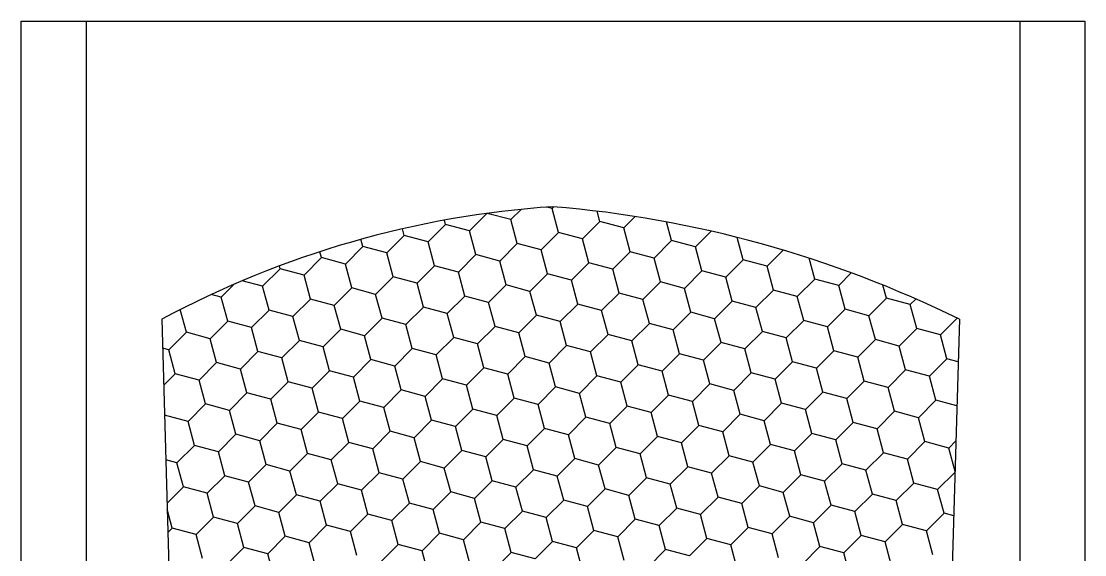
# Model space of a CAD drawing. Header units: inches. Extents: x 11.6 to 54.1, y 10.7 to 35.5.
# Drawn here: x 39.3392 to 39.6619, y 32.3365 to 32.4981 of the extents above; entities that cross this region are included whole.
import ezdxf

# ---------------------------------------------------------------- set-up
doc = ezdxf.new("R2010")
doc.units = ezdxf.units.IN
doc.header["$MEASUREMENT"] = 0
doc.layers.add('02', color=2, linetype='Continuous')

msp = doc.modelspace()

# ---------------------------------------------------------------- linework, layer by layer
at = {"layer": '02'}
for p, q in [((39.33918530143384, 32.49814949224543), (39.66185118291579, 32.49814949224543)), ((39.33918530143384, 31.39858789502483), (39.33918530143384, 32.49814949224543)), ((39.35887363295588, 32.49814949224543), (39.35887363295588, 31.39858789502483)), ((39.64216285139374, 32.49814949224543), (39.64216285139374, 31.39858789502483)), ((39.66185118291579, 32.49814949224543), (39.66185118291579, 31.39858789502483)), ((39.48771420445811, 32.43801591208336), (39.49083959635865, 32.44114130392569)), ((39.50026180360984, 32.44137830993583), (39.49862608358782, 32.44181659981274)), ((39.50026194901258, 32.44137807012027), (39.5008086378086, 32.44192475893084)), ((39.50220322689093, 32.43413387225024), (39.50026208405435, 32.44137831594577)), ((39.46792215130809, 32.4365951427813), (39.46758347131364, 32.43785911407628)), ((39.47516645990364, 32.4346537540319), (39.48041965368721, 32.43990694775727)), ((39.48771405905537, 32.43801615194258), (39.4805772468546, 32.43992845500776)), ((39.48965548233647, 32.43077171424244), (39.48771433949988, 32.43801615795252)), ((39.51475097132899, 32.43749603025805), (39.5139271234959, 32.44057067242699)), ((39.52199528004095, 32.43555464165416), (39.52540632615383, 32.4389656877525)), ((39.45537440687004, 32.4332329847735), (39.45483718974102, 32.43523790628257)), ((39.46261871546559, 32.43129159599499), (39.46792201626632, 32.43659489685393)), ((39.4751663145009, 32.43465399394933), (39.46792187086358, 32.43659513678591)), ((39.47710773789841, 32.42740955623464), (39.47516659506183, 32.43465399993016)), ((39.5094475356029, 32.43219248361726), (39.51475083640363, 32.4374957844762)), ((39.52199513475463, 32.43555488142607), (39.51475069100089, 32.43749602426266)), ((39.52393655791931, 32.42831044371138), (39.52199541508272, 32.43555488740691)), ((39.53648430235736, 32.43167260171919), (39.53496974705305, 32.4373249992264)), ((39.54372861106932, 32.42973121320261), (39.54851742855791, 32.4345200306912)), ((39.44282666231557, 32.42987082678025), (39.44224109732132, 32.43205618537337)), ((39.45007097091112, 32.42792943795808), (39.45537427171185, 32.43323273881703)), ((39.46261856994644, 32.43129183595607), (39.45537412630912, 32.43323297879266)), ((39.46455999334395, 32.42404739824138), (39.46261885050736, 32.43129184193691)), ((39.49689979093201, 32.42883032558035), (39.50220309184916, 32.43413362643929)), ((39.50944739020016, 32.43219272343282), (39.50220294644642, 32.43413386626941)), ((39.51138881336484, 32.42494828571813), (39.50944767052825, 32.43219272941366)), ((39.53118086663127, 32.42636905516571), (39.536484167432, 32.43167235602465)), ((39.543728465783, 32.42973145290176), (39.53648402214568, 32.43167259573835)), ((39.55821763338573, 32.42584917318032), (39.55640259325556, 32.43262299526265)), ((39.43027891787752, 32.42650866875789), (39.42979490476247, 32.42831503030044)), ((39.43752322635665, 32.42456727990663), (39.4428265272738, 32.42987058076557)), ((39.45007082539197, 32.42792967796282), (39.44282638175465, 32.42987082079941)), ((39.45201224890589, 32.42068524023358), (39.45007110606931, 32.42792968392911)), ((39.48435204649396, 32.42546816754344), (39.48965534729469, 32.43077146840238)), ((39.49689964564569, 32.42883056543957), (39.48965520189196, 32.43077170827615)), ((39.49884106881037, 32.42158612769578), (39.49689992597379, 32.42883057140585)), ((39.51863312196038, 32.4230068971288), (39.52393642287753, 32.42831019798774)), ((39.53118072122853, 32.42636929490851), (39.52393627759121, 32.4283104377451)), ((39.54566988894768, 32.42248701517252), (39.54372874611109, 32.42973145886805)), ((39.56546194209769, 32.42390778475107), (39.57033676012471, 32.42878260270533)), ((39.42497548180219, 32.42120512186972), (39.43027878271933, 32.42650842272866)), ((39.4375230808375, 32.42456751996957), (39.43027863720018, 32.42650866280616)), ((39.47180430193949, 32.42210600950654), (39.47710760274023, 32.42740931036548)), ((39.48435190109122, 32.42546840744632), (39.47710745733749, 32.4274095502829)), ((39.48629332437232, 32.41822396970252), (39.48435218153573, 32.42546841339805)), ((39.50608537752233, 32.41964473907734), (39.51138867832307, 32.42494803993628)), ((39.51863297667406, 32.42300713691526), (39.51138853303674, 32.42494827975185)), ((39.53312214439321, 32.41912485717927), (39.53118100155663, 32.4263693008748)), ((39.55291419765964, 32.42054562671416), (39.55821749846037, 32.4258489275731)), ((39.56546179692779, 32.42390802439201), (39.55821735317405, 32.42584916722859)), ((39.5799509644141, 32.42002574465602), (39.57826663750276, 32.42631173830029)), ((39.41242773724772, 32.41784296383281), (39.41773103816487, 32.42314626469175)), ((39.41773117332306, 32.42314651076464), (39.4174992202181, 32.42401217163439)), ((39.42497533639945, 32.42120536197632), (39.41773089264571, 32.42314650481291)), ((39.43946450435143, 32.41732308222578), (39.43752336151484, 32.4245675259213)), ((39.45925655738503, 32.41874385145508), (39.46455985830217, 32.42404715231402)), ((39.47180415653676, 32.42210624945307), (39.46455971278302, 32.42404739228965)), ((39.47374557993427, 32.41486181169472), (39.47180443709768, 32.42210625539025)), ((39.49353763296786, 32.41628258104043), (39.4988409337686, 32.42158588189938)), ((39.50608523223601, 32.41964497892201), (39.49884078848228, 32.42158612175859)), ((39.52057439983874, 32.41576269917147), (39.51863325700216, 32.42300714286699)), ((39.54036645310517, 32.41718346867725), (39.5456697539059, 32.42248676953619)), ((39.55291405237332, 32.42054586639875), (39.54566960861958, 32.42248700923534)), ((39.56740321985964, 32.41666358663366), (39.56546207702305, 32.42390803034374)), ((39.58719527312606, 32.41808435629952), (39.59100560004409, 32.42189468315934)), ((39.39987999280967, 32.4144808057959), (39.40392542372975, 32.41852623673054)), ((39.41242759172857, 32.41784320398307), (39.4062154233554, 32.41950774948651)), ((39.42691675979696, 32.41396092421797), (39.42497561696037, 32.4212053679135)), ((39.44670881283056, 32.41538169341817), (39.45201211374771, 32.42068499427711)), ((39.45925641198229, 32.41874409145981), (39.45201196834497, 32.4206852342964)), ((39.4611978353798, 32.41149965368692), (39.45925669254321, 32.41874409738244)), ((39.50802665540069, 32.41240054116366), (39.50608551256411, 32.41964498485919)), ((39.5278187085507, 32.41382131062579), (39.53312200935144, 32.41912461148473)), ((39.54036630781885, 32.4171837084055), (39.53312186418153, 32.41912485124209)), ((39.55485547542158, 32.41330142864041), (39.552914332585, 32.42054587233594)), ((39.57464752868801, 32.41472219826261), (39.57995082948874, 32.42002549912155)), ((39.58719512795616, 32.41808459588225), (39.57995068431884, 32.42002573871883)), ((39.39987984729051, 32.41448104598982), (39.39677857745956, 32.41531202871425)), ((39.41436901535891, 32.41059876621017), (39.41242787252232, 32.4178432099057)), ((39.43416106827609, 32.41201953538126), (39.43946436919324, 32.4173228362402)), ((39.44670866742782, 32.41538193346656), (39.43946422367409, 32.41732307630315)), ((39.44865009082533, 32.40813749567911), (39.44670894798875, 32.41538193937464)), ((39.4809898884134, 32.41292042300353), (39.48629318933055, 32.41822372386247)), ((39.49353748756513, 32.41628282092876), (39.48629304392781, 32.41822396376534)), ((39.49547891084622, 32.40903838315586), (39.49353776800964, 32.41628282685139)), ((39.51527096399624, 32.41045915258888), (39.52057426479697, 32.41576245344783)), ((39.52781856326438, 32.41382155041225), (39.52057411951065, 32.41576269324884)), ((39.54230773086712, 32.40993927063261), (39.54036658803053, 32.41718371432813)), ((39.56209978413354, 32.41136004021115), (39.56740308493428, 32.41666334107009)), ((39.57464738340169, 32.414722437889), (39.56740293976437, 32.41666358072558)), ((39.58913655088801, 32.41084015810935), (39.58719540805142, 32.41808460180488)), ((39.60168429544247, 32.41420231611716), (39.60061724843509, 32.41818458965878)), ((39.40182127092086, 32.40723660820237), (39.39988012808427, 32.41448105189789)), ((39.42161332383804, 32.4086573773298), (39.42691662463877, 32.41396067818874)), ((39.43416092287335, 32.41201977547331), (39.42691647923603, 32.4139609183099)), ((39.43610234638728, 32.40477533767131), (39.43416120355069, 32.41201978136684)), ((39.46844214385893, 32.40955826496662), (39.47374544477608, 32.41486156582556)), ((39.48098974312708, 32.41292066293551), (39.47374529937334, 32.41486180577209)), ((39.48293116640817, 32.40567622514806), (39.48099002357159, 32.41292066884358)), ((39.50272321944177, 32.40709699455198), (39.50802652035892, 32.41240029541092)), ((39.51527081870992, 32.410459392419), (39.5080263750726, 32.41240053525559)), ((39.52975998642906, 32.4065771126248), (39.52781884359248, 32.41382155632033)), ((39.54955203957908, 32.40799788217424), (39.55485534037981, 32.41330118303318)), ((39.56209963896364, 32.41136027989575), (39.5548551952099, 32.41330142273233)), ((39.57658880633354, 32.40747800010155), (39.57464766349695, 32.41472244379707)), ((39.59638085971638, 32.40889876979651), (39.60168416051712, 32.41420207065545)), ((39.60892845910094, 32.41226116735794), (39.60168401534721, 32.41420231019453)), ((39.60892860415444, 32.41226092784797), (39.61062898078054, 32.41396130447407)), ((39.61086988191638, 32.40501672957049), (39.60892873907979, 32.41226117326602)), ((39.38927352636639, 32.40387445019456), (39.38743086728319, 32.41075134745057)), ((39.40906557928357, 32.4052952192929), (39.4143688800843, 32.41059852015184)), ((39.42161317831889, 32.40865761748006), (39.41436873468157, 32.41059876031665)), ((39.42355460183281, 32.40141317966351), (39.42161345899623, 32.40865762337359)), ((39.45589439930446, 32.40619610692971), (39.46119770022161, 32.41149940778865)), ((39.46844199845619, 32.40955850494225), (39.46119755481887, 32.41149964777884)), ((39.4703834218537, 32.40231406714025), (39.46844227901712, 32.40955851083578)), ((39.4901754748873, 32.40373483650052), (39.49547877580445, 32.40903813735946)), ((39.50272307415545, 32.40709723442575), (39.49547863040171, 32.40903837726233)), ((39.5172122418746, 32.403214954617), (39.51527109903801, 32.41045939831253)), ((39.53700429502461, 32.40463572413734), (39.54230759582534, 32.40993902499628)), ((39.54955189429275, 32.40799812190249), (39.54230745065544, 32.40993926473908)), ((39.56404106189549, 32.40411584209374), (39.5620999190589, 32.41136028578927)), ((39.58383311516192, 32.4055366117596), (39.58913641596265, 32.41083991261854)), ((39.59638071454648, 32.40889900936469), (39.58913627090916, 32.41084015220127)), ((39.59832213736191, 32.40165457156269), (39.59638099452533, 32.40889901525821)), ((39.38182925955444, 32.40781655326151), (39.40519539021007, 31.58881997418081)), ((39.3965178347291, 32.40193306125599), (39.40182113552984, 32.40723636211493)), ((39.40906543376442, 32.40529545948681), (39.4018209901271, 32.40723660232339)), ((39.44334665486641, 32.40283394887825), (39.44864995566714, 32.40813724973719)), ((39.45589425401814, 32.406196346949), (39.44864981026441, 32.40813748978559)), ((39.45783567741565, 32.39895190913245), (39.45589453457907, 32.40619635282798)), ((39.47762773033283, 32.40037267846361), (39.48293103124998, 32.40567597932255)), ((39.49017532960098, 32.4037350764325), (39.48293088596366, 32.40567621926908)), ((39.50466449732013, 32.3998527966092), (39.50272335448354, 32.40709724030472)), ((39.52445655047014, 32.40127356610043), (39.52975985138729, 32.40657686695937)), ((39.5370041498547, 32.40463596390924), (39.52975970610097, 32.40657710674583)), ((39.55149331745744, 32.40075368408594), (39.54955217462085, 32.40799812778147)), ((39.57128537060745, 32.40217445372269), (39.57658867140818, 32.40747775458163)), ((39.58383296999201, 32.40553685137144), (39.57658852623828, 32.40747799420802)), ((39.58577439292386, 32.39829241355488), (39.58383325008727, 32.40553685725041)), ((39.62381216055766, 32.40781655326151), (39.60044602990202, 31.58881997418081)), ((39.61811419074476, 32.40307534134496), (39.62317040316812, 32.40813155387019)), ((39.38397009017464, 32.39857090321908), (39.38927339097537, 32.40387420407802)), ((39.39651768920995, 32.40193330149356), (39.38927324557263, 32.40387444433014)), ((39.41100685739476, 32.3980510216557), (39.40906571455817, 32.40529546535123)), ((39.43079891031194, 32.39947179084135), (39.43610221111268, 32.40477509170029)), ((39.44334650946367, 32.40283418895575), (39.43610206570994, 32.40477533179234)), ((39.44528793286118, 32.3955897511392), (39.4433467900246, 32.40283419483472)), ((39.46507998589478, 32.3970105204267), (39.47038328669552, 32.40231382128565)), ((39.47762758504651, 32.40037291843925), (39.47038314140919, 32.40231406127583)), ((39.49211675288208, 32.39649063860139), (39.49017561004549, 32.40373508231147)), ((39.51190880591567, 32.39791140804897), (39.51721210683282, 32.40321470890791)), ((39.52445640530023, 32.40127380591599), (39.5172119615465, 32.40321494875258)), ((39.53894557290297, 32.39739152607814), (39.53700443006638, 32.40463596977366)), ((39.55873762605298, 32.39881229568579), (39.56404092685371, 32.40411559654473)), ((39.57128522543754, 32.40217469337819), (39.56404078180022, 32.40411583621477)), ((39.57322664836939, 32.39493025554708), (39.57128550553281, 32.40217469924261)), ((39.60556644619029, 32.39971318330805), (39.61086974699102, 32.40501648416699)), ((39.61811404569126, 32.40307558085493), (39.61086960193753, 32.40501672369152)), ((39.62005546839028, 32.39583114302383), (39.6181143255537, 32.40307558671935)), ((39.38396994465548, 32.39857114350031), (39.38207857402559, 32.39907793474282)), ((39.39845911284029, 32.39468886366245), (39.39651797000371, 32.40193330735798)), ((39.41825116575748, 32.39610963280444), (39.42355446655821, 32.40141293366338)), ((39.43079876490921, 32.3994720309625), (39.42355432115547, 32.40141317379909)), ((39.43274018830672, 32.39222759311684), (39.43079904547013, 32.39947203682692)), ((39.45253224134031, 32.3936483623898), (39.45783554214105, 32.39895166324874)), ((39.46507984049205, 32.39701076044599), (39.45783539685473, 32.39895190328258)), ((39.47956900844402, 32.39312848059359), (39.47762786560744, 32.40037292428912)), ((39.49936106136121, 32.39454925001206), (39.50466436227835, 32.399852550871)), ((39.51190866074577, 32.39791164792274), (39.50466421699203, 32.39985279075933)), ((39.5263978283485, 32.39402936807033), (39.52445668551191, 32.40127381176586)), ((39.54618988149851, 32.39545013763433), (39.55149318241566, 32.40075343849327)), ((39.55873748088307, 32.39881253538493), (39.55149303712934, 32.40075367822152)), ((39.59301870163582, 32.39635102527114), (39.59832200243655, 32.40165432613009)), ((39.60556630102038, 32.39971342286168), (39.59832185738306, 32.40165456569827)), ((39.60750772395223, 32.39246898501602), (39.60556658111565, 32.39971342871155)), ((39.38591136840224, 32.39132670565465), (39.38397022556565, 32.39857114935018)), ((39.40570342120301, 32.39274747475298), (39.41100672200374, 32.39805077561192)), ((39.41825102035474, 32.39610987296925), (39.411006576601, 32.39805101580583)), ((39.42019244386866, 32.38886543512359), (39.41825130103208, 32.39610987881912)), ((39.46702126388956, 32.38976632260034), (39.46508012105297, 32.39701076629586)), ((39.48681331692315, 32.39118709197515), (39.49211661772389, 32.3964903928341)), ((39.4993609161913, 32.39454948992949), (39.49211647243757, 32.39649063276607)), ((39.51385008391045, 32.39066721007708), (39.51190894107386, 32.39791165377261)), ((39.53364213694405, 32.39208797959742), (39.53894543786119, 32.39739128045636)), ((39.54618973632861, 32.39545037739168), (39.53894529269129, 32.39739152022827)), ((39.56067890393134, 32.39156809753928), (39.55873776109475, 32.39881254124936)), ((39.58047095708135, 32.39298886721969), (39.58577425788209, 32.39829216807863)), ((39.59301855658233, 32.39635126486843), (39.5857741128286, 32.39829240770501)), ((39.59495997939776, 32.38910682700822), (39.59301883656118, 32.39635127070375)), ((39.61475203266419, 32.3905275968196), (39.62005533346493, 32.39583089767854)), ((39.6234443057194, 32.39492302595187), (39.62005518852785, 32.39583113718851)), ((39.39315567664854, 32.38938531671607), (39.39845897756569, 32.39468861757501)), ((39.40570327580027, 32.392747714976), (39.39845883204654, 32.39468885781258)), ((39.40764469943061, 32.38550327711579), (39.40570355659403, 32.39274772081131)), ((39.43998449678585, 32.39028620435289), (39.44528779758658, 32.39558950521183)), ((39.45253209593758, 32.39364860245274), (39.44528765230026, 32.39558974528933)), ((39.45447351933509, 32.38640416459253), (39.4525323764985, 32.39364860828806)), ((39.47426557236869, 32.3878249339237), (39.47956887316942, 32.39312823478264)), ((39.48681317163683, 32.39118733193624), (39.4795687278831, 32.39312847477282)), ((39.50130233935598, 32.38730505206928), (39.49936119651939, 32.39454949576481)), ((39.52109439238958, 32.38872582156051), (39.52639769330673, 32.39402912241945)), ((39.53364199177414, 32.39208821939843), (39.52639754813682, 32.39402936223502)), ((39.54813115937687, 32.38820593953147), (39.54619001654029, 32.39545038324155)), ((39.56792321252689, 32.38962670918278), (39.57322651344403, 32.39493001004172)), ((39.58047081202786, 32.39298910687518), (39.57322636827413, 32.39493024971176)), ((39.58241223495971, 32.38574466901497), (39.58047109200671, 32.3929891127105)), ((39.60220428810972, 32.38716543876814), (39.60750758891046, 32.39246873962708)), ((39.6147518876107, 32.39052783634412), (39.60750744397338, 32.39246897919526)), ((39.38239990394614, 32.38781513056034), (39.38591123301122, 32.39132645953811)), ((39.3931555312458, 32.38938555698275), (39.38591108749207, 32.39132669981933)), ((39.39509695487614, 32.38214111910798), (39.39315581203956, 32.38938556280351)), ((39.42743675223138, 32.38692404630143), (39.43274005303211, 32.39222734716037)), ((39.43998435138311, 32.39028644445949), (39.43273990774579, 32.39222758729608)), ((39.44192577489704, 32.38304200658473), (39.43998463206045, 32.39028645028026)), ((39.46171782781422, 32.38446277588679), (39.46702112873137, 32.38976607674573)), ((39.47426542708236, 32.38782517394299), (39.46702098332863, 32.38976631677957)), ((39.48875459491793, 32.38394289406148), (39.48681345208134, 32.391187337757)), ((39.50854664795153, 32.38536366352361), (39.51384994875226, 32.39066696438255)), ((39.52109424721967, 32.38872606140518), (39.51384980358235, 32.39066720424177)), ((39.53558341493882, 32.38484378153822), (39.53364227210223, 32.39208822523375)), ((39.55537546797242, 32.38626455114587), (39.56067876888957, 32.39156785200481)), ((39.56792306747339, 32.38962694888193), (39.56067862371966, 32.39156809171851)), ((39.56986449040524, 32.38238251100717), (39.56792334756866, 32.38962695470269)), ((39.61669331042614, 32.38328339846936), (39.61475216758955, 32.39052784217944)), ((39.41488900767691, 32.38356188826452), (39.42019230859406, 32.38886518912346)), ((39.42743660682864, 32.38692428646624), (39.42019216319132, 32.38886542930283)), ((39.42937803034257, 32.37967984857693), (39.42743688750598, 32.38692429227245)), ((39.44917008325975, 32.38110061784988), (39.45447338406048, 32.38640391870882)), ((39.4617176825279, 32.38446301594973), (39.45447323877416, 32.38640415878632)), ((39.47620685036346, 32.38058073605367), (39.47426570752688, 32.3878251797492)), ((39.49599890339706, 32.38200150547215), (39.50130220419779, 32.38730480633109)), ((39.5085465026652, 32.38536390341193), (39.50130205902789, 32.38730504624851)), ((39.52303567038435, 32.38148162353042), (39.52109452754777, 32.38872606722595)), ((39.54282772341795, 32.38290239310896), (39.5481310243351, 32.3882056939679)), ((39.55537532291893, 32.38626479088867), (39.54813087916519, 32.38820593372526)), ((39.55731674596719, 32.37902035299936), (39.55537560313061, 32.38626479669489)), ((39.58965654355526, 32.38380328073123), (39.59495984447241, 32.38910658159017)), ((39.60220414305623, 32.38716567835087), (39.59495969941892, 32.38910682120201)), ((39.60414556587167, 32.37992124047611), (39.60220442303508, 32.38716568417163)), ((39.40234126312244, 32.38019973022762), (39.40764456403959, 32.38550303108656)), ((39.41488886239059, 32.38356212847299), (39.40764441863686, 32.38550327130957)), ((39.41683028590452, 32.37631769056912), (39.41488914306793, 32.38356213426465)), ((39.43662233870528, 32.37773845981297), (39.44192563962243, 32.38304176067192)), ((39.44916993797343, 32.38110085795648), (39.4419254942197, 32.38304200079307)), ((39.46365910592541, 32.37721857804587), (39.46171796308882, 32.3844630217414)), ((39.48345115884259, 32.37863934743524), (39.48875445975974, 32.38394264829418)), ((39.49599875811074, 32.38200174541868), (39.48875431447342, 32.38394288825526)), ((39.51048792582989, 32.37811946552262), (39.5085467829933, 32.38536390921814)), ((39.5302799789799, 32.3795402350575), (39.53558327978063, 32.38484353591645)), ((39.54282757836446, 32.38290263289542), (39.53558313461073, 32.38484377573201)), ((39.54476900141272, 32.37565819499156), (39.54282785857614, 32.38290263868709)), ((39.57710879900079, 32.38044112269432), (39.58241209991794, 32.38574442355326)), ((39.58965639850177, 32.38380352035762), (39.58241195486445, 32.38574466320875)), ((39.59159782143362, 32.3765590824683), (39.58965667859703, 32.38380352616383)), ((39.61138987458363, 32.37797985227968), (39.61669317550078, 32.38328315313862)), ((39.62306352458946, 32.38157642391758), (39.61669303044729, 32.3832833926777)), ((39.38979351856798, 32.37683757217616), (39.39509681948513, 32.3821408730351)), ((39.40234111771971, 32.38019997047974), (39.39509667408239, 32.38214111331632)), ((39.40428254135005, 32.37295553256132), (39.40234139851346, 32.38019997625685)), ((39.42407459415082, 32.37437630177607), (39.42937789506797, 32.37967960263501)), ((39.43662219341896, 32.37773869996323), (39.42937774966523, 32.37967984279982)), ((39.45111136137094, 32.37385642003807), (39.44917021853436, 32.38110086373359)), ((39.47090341428812, 32.37527718939833), (39.47620671508886, 32.38058049025727)), ((39.48345101355627, 32.37863958742543), (39.47620656991895, 32.38058073026201)), ((39.49794018139183, 32.37475730751481), (39.49599903855525, 32.38200175121034)), ((39.51773223442543, 32.3761780770206), (39.52303553522616, 32.38148137787954)), ((39.53027983380999, 32.37954047490217), (39.52303539005626, 32.38148161773876)), ((39.53222125685826, 32.37229603698376), (39.53028011402167, 32.37954048067928)), ((39.56456105444632, 32.37707896464286), (39.56986435536347, 32.3823822655018)), ((39.5771086539473, 32.38044136236437), (39.56986421030998, 32.3823825052155)), ((39.57905007687915, 32.3731969244605), (39.57710893404256, 32.38044136815603)), ((39.59884213002916, 32.37461769424277), (39.60414543094631, 32.37992099510171)), ((39.61138972964655, 32.37798009184786), (39.60414528589282, 32.37992123468445)), ((39.38979337328166, 32.37683781248649), (39.38265854584571, 32.37874958373737)), ((39.391734796912, 32.36959337455352), (39.38979365407541, 32.37683781824904)), ((39.41152684959635, 32.37101414372461), (39.4168301505135, 32.37631744458355)), ((39.42407444886449, 32.37437654196998), (39.41683000522718, 32.37631768480657)), ((39.43856361681647, 32.37049426203026), (39.43662247397989, 32.37773870572579)), ((39.45835566973366, 32.37191503134687), (39.4636589706508, 32.37721833220581)), ((39.47090326911822, 32.37527742943217), (39.46365882536448, 32.37721857226876)), ((39.48539243695378, 32.37139514950701), (39.4834512941172, 32.37863959320254)), ((39.50518448987096, 32.37281591898369), (39.51048779078811, 32.37811921984263)), ((39.51773208925552, 32.37617831690892), (39.51048764550179, 32.37811945974551)), ((39.55201331000827, 32.37371680660596), (39.557316610809, 32.3790201074649)), ((39.56456090939283, 32.37707920437111), (39.55731646575551, 32.37902034722225)), ((39.5665023324411, 32.3698347664527), (39.56456118960451, 32.37707921014822)), ((39.58629438547469, 32.37125553619131), (39.59159768639184, 32.37655883705025)), ((39.59884198509209, 32.37461793385461), (39.59159754133835, 32.37655907669119)), ((39.61333115246199, 32.37073565392944), (39.6113900096254, 32.37798009762497)), ((39.42601587237842, 32.36713210402246), (39.42407472954184, 32.37437654773254)), ((39.4458079252956, 32.36855287330997), (39.45111122609634, 32.37385617416891)), ((39.45835552444733, 32.37191527143892), (39.45111108081002, 32.37385641427551)), ((39.47284469239931, 32.36803299149921), (39.47090354956273, 32.37527743519473)), ((39.4926367453165, 32.36945376094678), (39.49794004623364, 32.37475706180572)), ((39.50518434470106, 32.37281615891567), (39.49793990106374, 32.37475730175225)), ((39.5196735124202, 32.36893387897595), (39.51773236958362, 32.37617832267148)), ((39.5394655654538, 32.37035464856905), (39.54476886625454, 32.37565794942799)), ((39.55201316483836, 32.37371704637786), (39.54476872120105, 32.375658189229)), ((39.55395458788663, 32.36647260844489), (39.55201344505004, 32.37371705214042)), ((39.57374664103664, 32.36789337815441), (39.57904994183738, 32.37319667901335)), ((39.58629424053762, 32.37125577586136), (39.57904979678388, 32.37319691869794)), ((39.60078340790752, 32.36737349592164), (39.59884226507094, 32.37461793961717)), ((39.3989791051583, 32.3676519856877), (39.40428240595903, 32.37295528654664)), ((39.41152670431003, 32.37101438397673), (39.40428226055629, 32.37295552681331)), ((39.41346812794037, 32.36376994601466), (39.41152698510378, 32.37101438972473)), ((39.43326018062472, 32.36519071527306), (39.43856348154187, 32.370494016132)), ((39.44580778000928, 32.36855311344567), (39.43856333625555, 32.37049425628226)), ((39.46029694784485, 32.3646708334914), (39.45835580500826, 32.37191527718693)), ((39.48008900076203, 32.36609160289532), (39.48539230167918, 32.37139490375426)), ((39.49263660014659, 32.36945400092242), (39.48539215639286, 32.371395143759)), ((39.50712576786574, 32.36557172096815), (39.50518462502915, 32.37281616466367)), ((39.52691782089934, 32.36699249053214), (39.53222112181648, 32.37229579139108)), ((39.5394654202839, 32.37035488838461), (39.53222097664658, 32.37229603123575)), ((39.54140684344858, 32.36311045043709), (39.53946570061199, 32.37035489414717)), ((39.58823566346947, 32.36401133791384), (39.58629452063288, 32.37125578160936)), ((39.60802771650307, 32.36543210773976), (39.61333101742022, 32.3707354085987)), ((39.62057531612046, 32.36879450534485), (39.61333087248314, 32.37073564818144)), ((39.62057546105753, 32.36879426577667), (39.62276120692078, 32.37098001161081)), ((39.38643136060383, 32.36428982765079), (39.39173466140456, 32.36959312850973)), ((39.39897895975556, 32.36765222598348), (39.39173451611824, 32.36959336882006)), ((39.4009203833859, 32.3604077880214), (39.39897924054932, 32.36765223171693)), ((39.42071243618667, 32.36182855723615), (39.4260157369874, 32.36713185809509)), ((39.43326003545481, 32.36519095545242), (39.42601559170108, 32.36713209828901)), ((39.44774920340679, 32.36130867549815), (39.44580806057021, 32.36855311919368)), ((39.46754125632398, 32.36272944485842), (39.47284455712471, 32.36803274571736)), ((39.48008885559212, 32.36609184292917), (39.4728444119548, 32.36803298576575)), ((39.49457802342769, 32.3622095629749), (39.4926368805911, 32.36945400667042)), ((39.51437007634487, 32.36363033248068), (39.51967337726202, 32.36893363333962)), ((39.52691767584584, 32.36699273039136), (39.51967323209211, 32.3689338732425)), ((39.52885909889411, 32.35974829242929), (39.52691795605752, 32.36699273612481)), ((39.56119889648217, 32.3645312201175), (39.56650219728291, 32.36983452097644)), ((39.57374649598315, 32.36789361786811), (39.56650205222942, 32.36983476070469)), ((39.575687918915, 32.36064917990603), (39.57374677607842, 32.36789362360156)), ((39.59547997206501, 32.36206994970286), (39.60078327286575, 32.3673732505618)), ((39.60802757168241, 32.3654323473516), (39.60078312792867, 32.36737349018819)), ((39.62249453317892, 32.36163294039449), (39.62057559609931, 32.36879451107831)), ((39.38643121520109, 32.36429006799023), (39.38304519360937, 32.36519734972404)), ((39.38837263883143, 32.3570456300136), (39.38643149599485, 32.36429007370913)), ((39.4081646916322, 32.35846639919924), (39.41346799243293, 32.36376970005819)), ((39.42071229090035, 32.36182879745917), (39.41346784714661, 32.36376994029575)), ((39.43520145885233, 32.35794651749035), (39.43326031601574, 32.36519096118587)), ((39.45499351165309, 32.35936728682151), (39.46029681257024, 32.36467058768045)), ((39.46754111103765, 32.36272968493591), (39.46029666728392, 32.3646708277725)), ((39.48203027887322, 32.35884740495254), (39.48008913603663, 32.36609184866262)), ((39.5018223317904, 32.36026817444377), (39.50712563270755, 32.36557147530272)), ((39.51436993117496, 32.36363057239811), (39.50712548753764, 32.36557171524925)), ((39.51631135445606, 32.35638613443604), (39.51437021161947, 32.36363057813156)), ((39.54865115192771, 32.36116906206604), (39.55395445284486, 32.36647236292498)), ((39.56119875142868, 32.36453145987485), (39.55395430779136, 32.36647260271144)), ((39.56314017447695, 32.35728702191278), (39.56119903164036, 32.36453146560831)), ((39.58293222751055, 32.35870779166595), (39.58823552831128, 32.36401109252489)), ((39.59547982701152, 32.36207018935835), (39.5882353833742, 32.36401133219493)), ((39.60996899438143, 32.35818790937498), (39.60802785154484, 32.36543235308505)), ((39.39561694707773, 32.35510424114779), (39.40092024799488, 32.36040754200673)), ((39.40816454634588, 32.35846663946592), (39.40092010259215, 32.3604077823025)), ((39.42265371441427, 32.35458435948254), (39.42071257157769, 32.36182880317807)), ((39.44244576721504, 32.35600512877005), (39.44774906801577, 32.36130842962899)), ((39.45499336648319, 32.35936752694266), (39.44774892284587, 32.36130866977925)), ((39.46948253443517, 32.35548524695929), (39.46754139159858, 32.36272969065482)), ((39.48927458735235, 32.35690601640687), (39.49457788815308, 32.36220931726581)), ((39.50182218673691, 32.36026841440486), (39.49457774298318, 32.36220955725599)), ((39.50376360990159, 32.35302397642823), (39.501822467065, 32.36026842012376)), ((39.53610340737324, 32.35780690402913), (39.54140670829039, 32.36311020488807)), ((39.54865100687422, 32.3611693018816), (39.54140656312048, 32.36311044471819)), ((39.55059242992248, 32.35392486389043), (39.5486512870859, 32.36116930760051)), ((39.57038448295608, 32.35534563361449), (39.57568778387323, 32.36064893447343)), ((39.58293208257347, 32.3587080313651), (39.57568763881974, 32.36064917420168)), ((39.59742124994337, 32.35482575136717), (39.59548010710679, 32.3620701950627)), ((39.61721330309339, 32.35624652123676), (39.62249144398194, 32.36152466216896)), ((39.38341909261472, 32.35209197315868), (39.38837250344042, 32.35704538396982)), ((39.39561680179141, 32.35510448147267), (39.38837235803768, 32.35704562430925)), ((39.41010596985981, 32.35122220147474), (39.40816482702322, 32.35846664517027)), ((39.42989802266057, 32.35264297073314), (39.43520132346131, 32.35794627159208)), ((39.44244562192872, 32.35600536894941), (39.4352011782914, 32.357946511786)), ((39.4569347898807, 32.35212308895149), (39.45499364704411, 32.35936753264701)), ((39.47672684279788, 32.35354385836996), (39.48203014359861, 32.3588471592289)), ((39.48927444218244, 32.35690625641161), (39.48202999842871, 32.35884739926274)), ((39.52355566281877, 32.35444474599223), (39.52885896373592, 32.35974804685117)), ((39.53610326231975, 32.35780714388835), (39.52885881868243, 32.35974828672494)), ((39.53804468536801, 32.35056270589718), (39.53610354253143, 32.3578071495927)), ((39.55783673840161, 32.35198347557758), (39.56314003931876, 32.35728677643652)), ((39.57038433790259, 32.35534587337185), (39.56313989426527, 32.35728701620843)), ((39.58487350538891, 32.35146359337392), (39.58293236255232, 32.35870803706945)), ((39.60466555853892, 32.35288436319985), (39.60996885933965, 32.35818766405879)), ((39.61721315815631, 32.35624676084859), (39.60996871451899, 32.35818790368518)), ((39.39755822542175, 32.34786004346694), (39.39561708258517, 32.35510448716246)), ((39.41735027810611, 32.34928081269624), (39.42265357902325, 32.35458411355518)), ((39.42989787737425, 32.35264321095616), (39.42265343373693, 32.35458435379275)), ((39.44438704544265, 32.34876093094368), (39.44244590260606, 32.35600537463921)), ((39.46417909824341, 32.3501817003185), (39.46948239904415, 32.35548500117744)), ((39.47672669762797, 32.35354409841835), (39.46948225387424, 32.35548524126949)), ((39.49121586546354, 32.34966181842043), (39.48927472262695, 32.35690626211596)), ((39.51100791838072, 32.35108258795532), (39.51631121918145, 32.35638588881426)), ((39.52355551776528, 32.3544449858951), (39.51631107412796, 32.35638612873169)), ((39.52549694092996, 32.34720054788937), (39.52355579809338, 32.3544449915849)), ((39.54528899384714, 32.34862131754068), (39.55059229476429, 32.35392461839962)), ((39.55783659346454, 32.35198371537859), (39.5505921497108, 32.35392485821518)), ((39.57232576095085, 32.34810143536612), (39.57038461811427, 32.35534587906164)), ((39.59211781398445, 32.34952220516294), (39.5974211149016, 32.35482550602188)), ((39.60466541360184, 32.35288460285534), (39.59742096984811, 32.35482574569193)), ((39.61915458097175, 32.34900232282831), (39.61721343813516, 32.35624676653839)), ((39.40480253355164, 32.34591865465933), (39.41010583446879, 32.35122195551827)), ((39.41735013281978, 32.34928105296291), (39.41010568918247, 32.35122219579949)), ((39.43183930088818, 32.34539877293588), (39.42989815805159, 32.35264321663141)), ((39.45163135368895, 32.34681954228159), (39.45693465448968, 32.35212284314053)), ((39.46417895307351, 32.3501819404251), (39.45693450931977, 32.35212308327624)), ((39.47866812090907, 32.34629966041263), (39.47672697807248, 32.35354410410815)), ((39.49846017382625, 32.34772042990386), (39.50376347462699, 32.3530237307628)), ((39.51100777321081, 32.35108282790185), (39.50376332957349, 32.35302397073843)), ((39.51294919637549, 32.34383838988157), (39.51100805353891, 32.3510828335771)), ((39.53274124940909, 32.34525915948922), (39.53804455020983, 32.35056246034816)), ((39.54528884891007, 32.34862155738534), (39.53804440515633, 32.35056270022193)), ((39.55977801639639, 32.34473927735831), (39.5578368735598, 32.35198372105384)), ((39.57957006942998, 32.34616004712603), (39.58487337034713, 32.35146334798497)), ((39.59211766904738, 32.34952244486209), (39.58487322541006, 32.35146358769867)), ((39.60660683641728, 32.34564016483506), (39.60466569358069, 32.35288460853059)), ((39.38501048086729, 32.34449788545913), (39.38347193492628, 32.35023981700084)), ((39.39225478899717, 32.34255649662242), (39.39755808991432, 32.34785979748136)), ((39.40480238826532, 32.34591889496966), (39.397557944628, 32.34786003780624)), ((39.41929155645013, 32.34203661492808), (39.41735041361354, 32.3492810586236)), ((39.43908360913448, 32.34345738424469), (39.44438691005163, 32.34876068510363)), ((39.45163120851904, 32.34681978243185), (39.44438676476531, 32.34876092528299)), ((39.4661203763546, 32.34293750240482), (39.46417923351802, 32.35018194610035)), ((39.48591242927179, 32.34435827186695), (39.49121573007252, 32.34966157272589)), ((39.49846002865635, 32.3477206699086), (39.49121558501903, 32.34966181274518)), ((39.50040145193744, 32.34047623187377), (39.49846030910086, 32.34772067556929)), ((39.54723027195833, 32.34137711935051), (39.54528912912175, 32.34862156304604)), ((39.56702232487552, 32.34279788908913), (39.57232562579266, 32.34810118994807)), ((39.57956992449291, 32.34616028686884), (39.57232548085559, 32.34810142970542)), ((39.59405909197923, 32.34227800682726), (39.59211794914264, 32.34952245052278)), ((39.61385114501282, 32.34369877671139), (39.61915444592997, 32.34900207757033)), ((39.62211157182283, 32.34820991886096), (39.6191543009929, 32.34900231716762)), ((39.38367388978187, 32.34316118380826), (39.38501034535985, 32.3444976394299)), ((39.39225464371085, 32.34255673697641), (39.38501020007353, 32.34449787981299)), ((39.40674381189566, 32.33867445692027), (39.40480266905907, 32.34591890063035)), ((39.42653586458001, 32.34009522619323), (39.43183916549716, 32.34539852705217)), ((39.43908346396457, 32.3434576244386), (39.43183902021084, 32.34539876728974)), ((39.45357263191655, 32.33957534439702), (39.45163148907996, 32.34681978809255)), ((39.47336468471732, 32.34099611383004), (39.47866798551805, 32.34629941468899)), ((39.48591228410188, 32.34435851191535), (39.47866784046456, 32.34629965475193)), ((39.48785370738297, 32.33711407386596), (39.48591256454639, 32.34435851756149)), ((39.52019350485462, 32.34189700145231), (39.52549680565536, 32.34720030231125)), ((39.5327411043556, 32.34525939939209), (39.52549666060187, 32.34720054222868)), ((39.53468252740387, 32.33801496134271), (39.53274138456728, 32.34525940503823)), ((39.55447458043746, 32.33943573103767), (39.5597778812382, 32.34473903189661)), ((39.56702217993844, 32.34279812887559), (39.55977773630112, 32.34473927171217)), ((39.58151134742476, 32.33891584881945), (39.57957020458817, 32.34616029251498)), ((39.60130340045836, 32.34033661865993), (39.6066067013755, 32.34563991951887)), ((39.61385100019216, 32.34369901633778), (39.60660655643843, 32.34564015917437)), ((39.39419606734119, 32.33531229891247), (39.39225492450461, 32.342556742608)), ((39.41398812002554, 32.33673306815632), (39.41929142094269, 32.34203636901526)), ((39.4265357194101, 32.34009546644535), (39.41929127565637, 32.34203660929649)), ((39.44102488736208, 32.33621318638922), (39.4390837445255, 32.34345763008474)), ((39.46081694016285, 32.33763395579314), (39.46612024108, 32.34293725665208)), ((39.47336453954741, 32.34099635392209), (39.46612009591009, 32.34293749675868)), ((39.47530596294492, 32.33375191585816), (39.47336482010834, 32.34099635956824)), ((39.50764576030016, 32.3385348434154), (39.51294906110089, 32.34383814427434)), ((39.52019335980113, 32.34189724139884), (39.5129489160474, 32.34383838423543)), ((39.52213478296581, 32.3346528033349), (39.52019364012923, 32.34189724703043)), ((39.541926835883, 32.33607357300076), (39.54723013668373, 32.3413768738597)), ((39.55447443538397, 32.33943597088233), (39.54722999174665, 32.34137711371892)), ((39.56896360298671, 32.33555369081165), (39.56702246015012, 32.34279813450718)), ((39.58875565590389, 32.33697446062303), (39.59405895682104, 32.34227776148197)), ((39.6013032556377, 32.34033685834453), (39.59405881188396, 32.34227800118111)), ((39.61579242289118, 32.3364545782884), (39.6138512800546, 32.34369902198392)), ((39.40144037558749, 32.33337091011941), (39.40674367638822, 32.33867421097835)), ((39.41398797485564, 32.3367333084521), (39.40674353121832, 32.33867445130323)), ((39.42847714292403, 32.33285102839596), (39.42653600008745, 32.34009547209149)), ((39.44826919560838, 32.33427179774168), (39.45357249652553, 32.33957509860062)), ((39.46081679499294, 32.33763419592884), (39.45357235135562, 32.33957533876543)), ((39.46275821839046, 32.33038975785036), (39.46081707555387, 32.33763420154588)), ((39.49509801574569, 32.3351726853785), (39.50040131654642, 32.34047598623744)), ((39.50764561524667, 32.33853508340559), (39.50040117149293, 32.34047622624217)), ((39.50958703841135, 32.3312906453271), (39.50764589557476, 32.33853508902263)), ((39.52937909132853, 32.33271141496385), (39.53468239212926, 32.33801471582279)), ((39.54192669082951, 32.33607381288908), (39.53468224719219, 32.33801495572567)), ((39.55641585843224, 32.33219153280385), (39.55447471559565, 32.33943597649937)), ((39.57620791146584, 32.33361230258612), (39.58151121226657, 32.33891560344506)), ((39.58875551108323, 32.33697470035128), (39.58151106732949, 32.33891584318786)), ((39.60324467845313, 32.33309242028059), (39.60130353561654, 32.34033686397612)), ((39.41592939836956, 32.32948887037361), (39.41398825553298, 32.33673331408369)), ((39.48255027119122, 32.33181052732704), (39.48785357210837, 32.33711382818598)), ((39.4950978706922, 32.33517292541234), (39.48785342693846, 32.33711406824892)), ((39.59069693401508, 32.32973026227279), (39.58875579117849, 32.33697470596832))]:
    msp.add_line(p, q, dxfattribs=at)
for centre, radius, start, end in [((39.51992012826778, 32.15105736762649), 0.2915379348259416, 93.81586158276826, 118.2723640486754), ((39.47209626318473, 32.09953379612722), 0.3435927412859151, 63.79671208010714, 85.25507345513218)]:
    msp.add_arc(centre, radius, start, end, dxfattribs=at)

doc.saveas('drawing.dxf')
